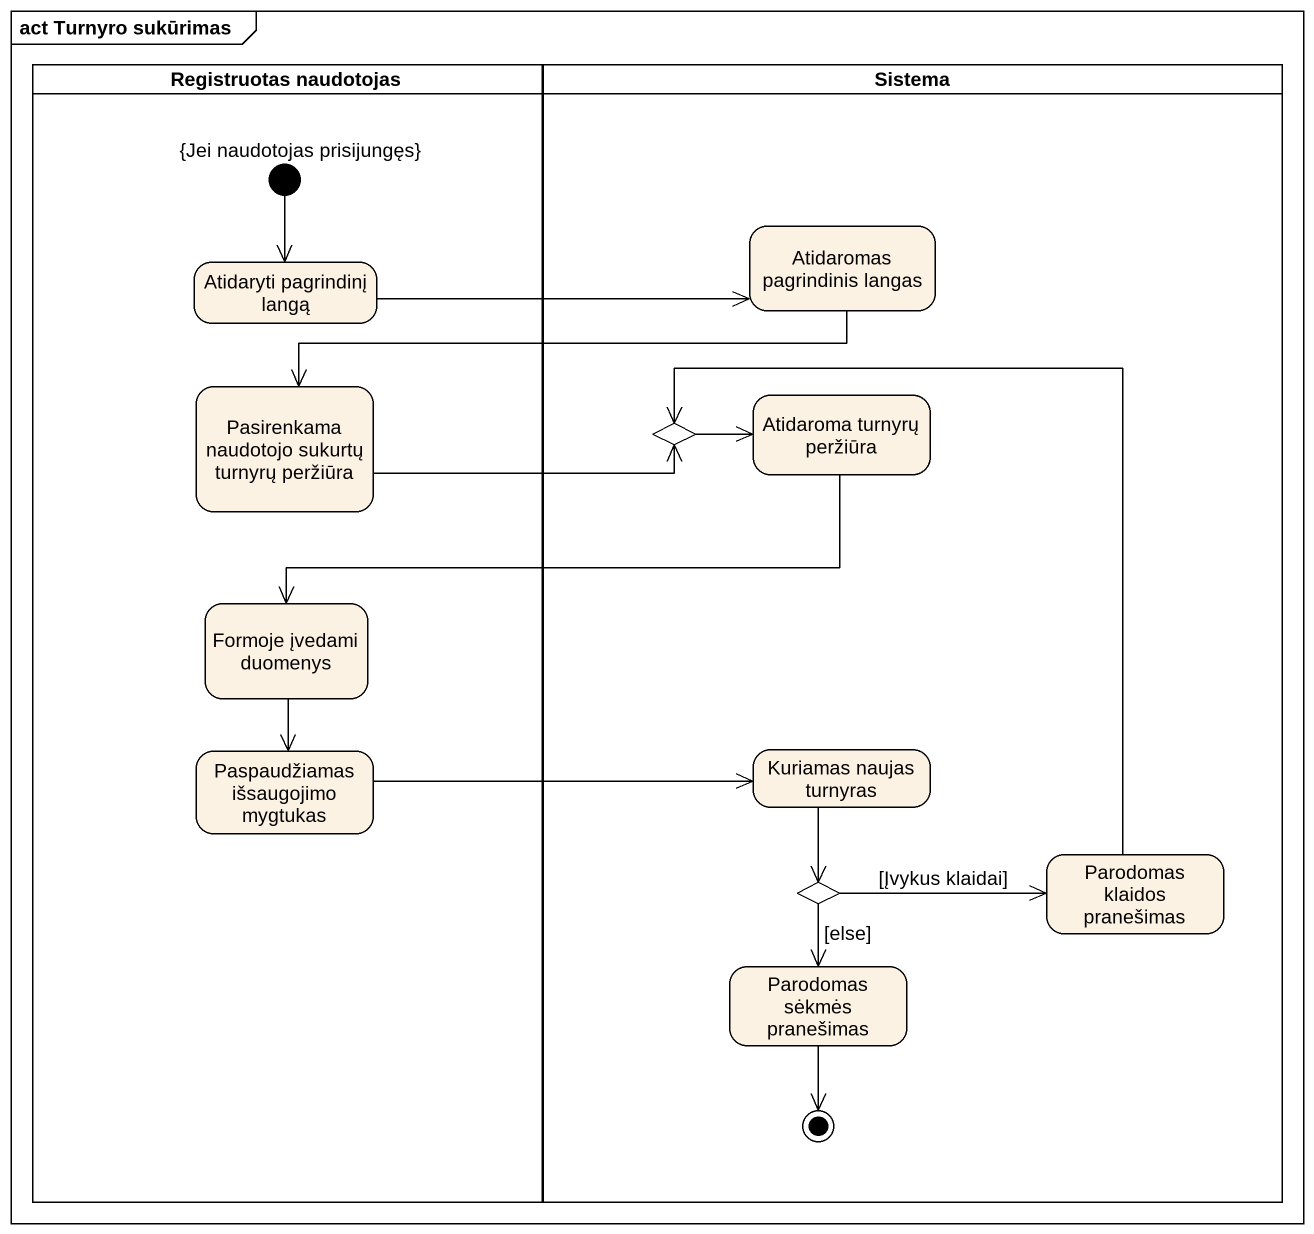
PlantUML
@startuml
mainframe act Turnyro sukūrimas
hide empty description
state "Registruotas naudotojas" as Registruotas_naudotojas <<partition>> {
  state "{Jei naudotojas prisijungęs}" as Jei_naudotojas_prisijungęs <<start>>
  state "Atidaryti pagrindinį langą" as Atidaryti_pagrindinį_langą
  state "Pasirenkama naudotojo sukurtų turnyrų peržiūra" as Pasirenkama_naudotojo
  state "Formoje įvedami duomenys" as Formoje_įvedami_duomenys
  state "Paspaudžiamas išsaugojimo mygtukas" as Paspaudžiamas_išsaugojimo
}
state Sistema <<partition>> {
  state "Atidaromas pagrindinis langas" as Atidaromas_pagrindinis
  state choice1 <<choice>>
  state "Atidaroma turnyrų peržiūra" as Atidaroma_turnyrų_peržiūra
  state "Kuriamas naujas turnyras" as Kuriamas_naujas_turnyras
  state "Parodomas klaidos pranešimas" as Parodomas_klaidos_pranešimas
  state choice2 <<choice>>
  state "Parodomas sėkmės pranešimas" as Parodomas_sėkmės_pranešimas
  Parodomas_sėkmės_pranešimas --> [*]
}
Jei_naudotojas_prisijungęs --> Atidaryti_pagrindinį_langą
Atidaryti_pagrindinį_langą -right-> Atidaromas_pagrindinis
Atidaromas_pagrindinis -left-> Pasirenkama_naudotojo
Pasirenkama_naudotojo -right-> choice1
choice1 -right-> Atidaroma_turnyrų_peržiūra
Atidaroma_turnyrų_peržiūra -left-> Formoje_įvedami_duomenys
Formoje_įvedami_duomenys --> Paspaudžiamas_išsaugojimo
Paspaudžiamas_išsaugojimo -right-> Kuriamas_naujas_turnyras
Kuriamas_naujas_turnyras --> choice2
Parodomas_klaidos_pranešimas -up-> choice1
choice2 -right-> Parodomas_klaidos_pranešimas : [Įvykus klaidai]
choice2 --> Parodomas_sėkmės_pranešimas : [else]
@enduml
